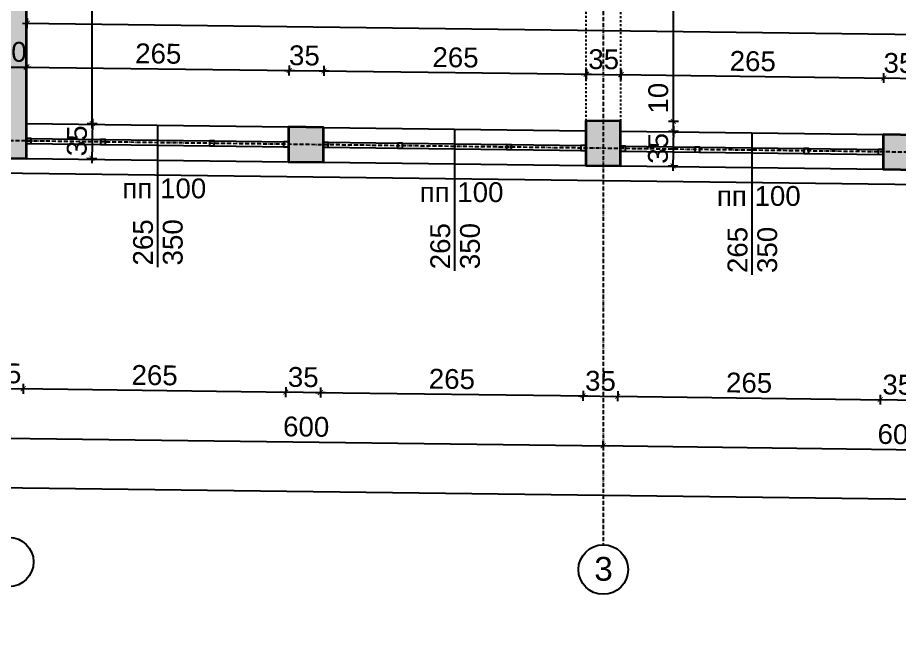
# Model space of a CAD drawing. Header units: inches. Extents: x -72385 to 39588, y -6525 to 66685.
# Drawn here: x -51376 to -50486, y 801 to 1422 of the extents above; entities that cross this region are included whole.
import ezdxf

# ---------------------------------------------------------------- set-up
doc = ezdxf.new("R2010")
doc.units = ezdxf.units.IN
doc.header["$MEASUREMENT"] = 0
doc.linetypes.add('DashDot', pattern=[0.6, 0.4, -0.1, 0, -0.1])
doc.linetypes.add('Hidden', pattern=[0.4, 0.2, -0.2])
for name, color, linetype, lineweight in [('Изгледни линии', 253, 'Continuous', 25), ('Надписи коти външни', 252, 'Continuous', 25), ('Надписи коти вътрешни', 252, 'Continuous', 25), ('Надписи Оси', 252, 'Continuous', 25), ('Надписи прозорци', 252, 'Continuous', 25), ('Оси', 252, 'DashDot', 25), ('Прозорци', 251, 'Continuous', 25), ('Пунктир', 253, 'Hidden', 25), ('Разрезни линии', 7, 'Continuous', 35), ('Щрих стени', 254, 'Continuous', 25)]:
    doc.layers.add(name, color=color, linetype=linetype, lineweight=lineweight)
doc.styles.add('Arial Regular', font='arial.ttf')
doc.styles.get("Standard").update_dxf_attribs({"font": 'arial.ttf'})
doc.dimstyles.new('Annotative', dxfattribs={"dimscale": 0, "dimtxt": 20, "dimasz": 5, "dimexe": 5, "dimexo": 5, "dimgap": 5, "dimtad": 1, "dimdec": 0, "dimzin": 0, "dimdsep": 46, "dimtxsty": 'Standard', "dimblk": 'ARCHTICK', "dimcen": 5, "dimdle": 5, "dimadec": 0, "dimazin": 0, "dimtfac": 1, "dimtdec": 0, "dimtofl": 0, "dimtmove": 0, "dimatfit": 3, "dimldrblk": 'ARCHTICK', "dimfxl": 5, "dimfxlon": 1, "dimtolj": 1, "dimtzin": 0, "dimarcsym": 1})

# ---------------------------------------------------------------- blocks, each defined once
blk = doc.blocks.new('_ArchTick')
at = {"color": 0, "linetype": 'ByBlock', "const_width": 0.15}
blk.add_lwpolyline([(-0.5, -0.5), (0.5, 0.5)], dxfattribs=at)
blk = doc.blocks.new('*D1970')
at = {"layer": 'Defpoints', "color": 0, "ltscale": 50, "transparency": 16777216}
for p in [(-51101.61, 1368.95), (-51367.34, 1315.25), (-51102.34, 1311.88)]:
    blk.add_point(p, dxfattribs=at)
at = {"layer": 'Надписи коти вътрешни', "color": 0, "lineweight": -2, "ltscale": 50, "transparency": 16777216}
for p, q in [((-51371.61, 1372.39), (-51096.61, 1368.89)), ((-51366.67, 1367.32), (-51366.55, 1377.32)), ((-51101.67, 1363.95), (-51101.55, 1373.95))]:
    blk.add_line(p, q, dxfattribs=at)
at = {"layer": 'Надписи коти вътрешни', "color": 0, "lineweight": -2, "ltscale": 50, "transparency": 16777216, "xscale": 5, "yscale": 5, "zscale": 5}
for p, rotation in [((-51366.61, 1372.32), 179.270628652547), ((-51101.61, 1368.95), 359.270628652547)]:
    blk.add_blockref('_ArchTick', p, dxfattribs=dict(at, rotation=rotation))
at = {"layer": 'Надписи коти вътрешни', "color": 0, "ltscale": 50, "transparency": 16777216, "insert": (-51233.92, 1385.85), "char_height": 20, "attachment_point": 5, "rotation": 359.27063}
blk.add_mtext('\\A1;265', dxfattribs=at)
blk = doc.blocks.new('*D1971')
at = {"layer": 'Defpoints', "color": 0, "ltscale": 50, "transparency": 16777216}
for p in [(-51066.61, 1368.5), (-51102.34, 1311.88), (-51067.34, 1311.43)]:
    blk.add_point(p, dxfattribs=at)
at = {"layer": 'Надписи коти вътрешни', "color": 0, "lineweight": -2, "ltscale": 50, "transparency": 16777216}
for p, q in [((-51101.67, 1363.95), (-51101.55, 1373.95)), ((-51066.67, 1363.5), (-51066.55, 1373.5)), ((-51106.61, 1369.01), (-51061.61, 1368.44))]:
    blk.add_line(p, q, dxfattribs=at)
at = {"layer": 'Надписи коти вътрешни', "color": 0, "lineweight": -2, "ltscale": 50, "transparency": 16777216, "xscale": 5, "yscale": 5, "zscale": 5}
for p, rotation in [((-51101.61, 1368.95), 179.2706286525344), ((-51066.61, 1368.5), 359.2706286525344)]:
    blk.add_blockref('_ArchTick', p, dxfattribs=dict(at, rotation=rotation))
at = {"layer": 'Надписи коти вътрешни', "color": 0, "ltscale": 50, "transparency": 16777216, "insert": (-51086.42, 1383.98), "char_height": 20, "attachment_point": 5, "rotation": 359.27063}
blk.add_mtext('\\A1;35', dxfattribs=at)
blk = doc.blocks.new('*D1972')
at = {"layer": 'Defpoints', "color": 0, "ltscale": 50, "transparency": 16777216}
for p in [(-50801.61, 1365.13), (-51067.34, 1311.43), (-50802.34, 1308.06)]:
    blk.add_point(p, dxfattribs=at)
at = {"layer": 'Надписи коти вътрешни', "color": 0, "lineweight": -2, "ltscale": 50, "transparency": 16777216}
for p, q in [((-51066.67, 1363.5), (-51066.55, 1373.5)), ((-51071.61, 1368.57), (-50796.61, 1365.07)), ((-50801.67, 1360.13), (-50801.55, 1370.13))]:
    blk.add_line(p, q, dxfattribs=at)
at = {"layer": 'Надписи коти вътрешни', "color": 0, "lineweight": -2, "ltscale": 50, "transparency": 16777216, "xscale": 5, "yscale": 5, "zscale": 5}
for p, rotation in [((-51066.61, 1368.5), 179.270628652547), ((-50801.61, 1365.13), 359.270628652547)]:
    blk.add_blockref('_ArchTick', p, dxfattribs=dict(at, rotation=rotation))
at = {"layer": 'Надписи коти вътрешни', "color": 0, "ltscale": 50, "transparency": 16777216, "insert": (-50933.92, 1382.03), "char_height": 20, "attachment_point": 5, "rotation": 359.27063}
blk.add_mtext('\\A1;265', dxfattribs=at)
blk = doc.blocks.new('*D1973')
at = {"layer": 'Defpoints', "color": 0, "ltscale": 50, "transparency": 16777216}
for p in [(-50767.06, 1364.69), (-50802.34, 1343.06), (-50767.34, 1342.61)]:
    blk.add_point(p, dxfattribs=at)
at = {"layer": 'Надписи коти вътрешни', "color": 0, "lineweight": -2, "ltscale": 50, "transparency": 16777216}
for p, q in [((-50807.06, 1365.2), (-50762.06, 1364.63)), ((-50802.12, 1360.14), (-50801.99, 1370.14)), ((-50767.12, 1359.69), (-50766.99, 1369.69))]:
    blk.add_line(p, q, dxfattribs=at)
at = {"layer": 'Надписи коти вътрешни', "color": 0, "lineweight": -2, "ltscale": 50, "transparency": 16777216, "xscale": 5, "yscale": 5, "zscale": 5}
for p, rotation in [((-50802.06, 1365.14), 179.2706286525459), ((-50767.06, 1364.69), 359.270628652546)]:
    blk.add_blockref('_ArchTick', p, dxfattribs=dict(at, rotation=rotation))
at = {"layer": 'Надписи коти вътрешни', "color": 0, "ltscale": 50, "transparency": 16777216, "insert": (-50784.36, 1380.13), "char_height": 20, "attachment_point": 5, "rotation": 359.27063}
blk.add_mtext('\\A1;35', dxfattribs=at)
blk = doc.blocks.new('*D1974')
at = {"layer": 'Defpoints', "color": 0, "ltscale": 50, "transparency": 16777216}
for p in [(-50501.61, 1361.31), (-50767.34, 1307.61), (-50502.34, 1304.24)]:
    blk.add_point(p, dxfattribs=at)
at = {"layer": 'Надписи коти вътрешни', "color": 0, "lineweight": -2, "ltscale": 50, "transparency": 16777216}
for p, q in [((-50771.61, 1364.75), (-50496.61, 1361.25)), ((-50766.67, 1359.68), (-50766.55, 1369.68)), ((-50501.67, 1356.31), (-50501.55, 1366.31))]:
    blk.add_line(p, q, dxfattribs=at)
at = {"layer": 'Надписи коти вътрешни', "color": 0, "lineweight": -2, "ltscale": 50, "transparency": 16777216, "xscale": 5, "yscale": 5, "zscale": 5}
for p, rotation in [((-50766.61, 1364.68), 179.270628652547), ((-50501.61, 1361.31), 359.270628652547)]:
    blk.add_blockref('_ArchTick', p, dxfattribs=dict(at, rotation=rotation))
at = {"layer": 'Надписи коти вътрешни', "color": 0, "ltscale": 50, "transparency": 16777216, "insert": (-50633.92, 1378.21), "char_height": 20, "attachment_point": 5, "rotation": 359.27063}
blk.add_mtext('\\A1;265', dxfattribs=at)
blk = doc.blocks.new('*D1975')
at = {"layer": 'Defpoints', "color": 0, "ltscale": 50, "transparency": 16777216}
for p in [(-50466.61, 1360.87), (-50502.34, 1304.24), (-50467.34, 1303.79)]:
    blk.add_point(p, dxfattribs=at)
at = {"layer": 'Надписи коти вътрешни', "color": 0, "lineweight": -2, "ltscale": 50, "transparency": 16777216}
for p, q in [((-50501.67, 1356.31), (-50501.55, 1366.31)), ((-50466.67, 1355.87), (-50466.55, 1365.86)), ((-50506.61, 1361.37), (-50461.61, 1360.8))]:
    blk.add_line(p, q, dxfattribs=at)
at = {"layer": 'Надписи коти вътрешни', "color": 0, "lineweight": -2, "ltscale": 50, "transparency": 16777216, "xscale": 5, "yscale": 5, "zscale": 5}
for p, rotation in [((-50501.61, 1361.31), 179.2706286525344), ((-50466.61, 1360.87), 359.2706286525344)]:
    blk.add_blockref('_ArchTick', p, dxfattribs=dict(at, rotation=rotation))
at = {"layer": 'Надписи коти вътрешни', "color": 0, "ltscale": 50, "transparency": 16777216, "insert": (-50486.42, 1376.34), "char_height": 20, "attachment_point": 5, "rotation": 359.27063}
blk.add_mtext('\\A1;35', dxfattribs=at)
blk = doc.blocks.new('*D2021')
at = {"layer": 'Defpoints', "color": 0, "ltscale": 50, "transparency": 16777216}
for p in [(-47201.05, 1363.57), (-51367.34, 1315.25), (-47202.34, 1262.23)]:
    blk.add_point(p, dxfattribs=at)
at = {"layer": 'Надписи коти вътрешни', "color": 0, "lineweight": -2, "ltscale": 50, "transparency": 16777216}
for p, q in [((-51371.05, 1416.65), (-47196.05, 1363.5)), ((-51366.11, 1411.59), (-51365.98, 1421.59)), ((-47201.11, 1358.57), (-47200.98, 1368.57))]:
    blk.add_line(p, q, dxfattribs=at)
at = {"layer": 'Надписи коти вътрешни', "color": 0, "lineweight": -2, "ltscale": 50, "transparency": 16777216, "xscale": 5, "yscale": 5, "zscale": 5}
for p, rotation in [((-51366.05, 1416.59), 179.2706286525471), ((-47201.05, 1363.57), 359.2706286525471)]:
    blk.add_blockref('_ArchTick', p, dxfattribs=dict(at, rotation=rotation))
at = {"layer": 'Надписи коти вътрешни', "color": 0, "ltscale": 50, "transparency": 16777216, "insert": (-49283.35, 1405.29), "char_height": 20, "attachment_point": 5, "rotation": 359.27063}
blk.add_mtext('\\A1;4165', dxfattribs=at)
blk = doc.blocks.new('*D2028')
at = {"layer": 'Defpoints', "color": 0, "ltscale": 50, "transparency": 16777216}
for p in [(-51367.34, 1707.78), (-51300.6, 1707.78), (-51367.34, 1315.25)]:
    blk.add_point(p, dxfattribs=at)
at = {"layer": 'Надписи коти вътрешни', "color": 0, "lineweight": -2, "ltscale": 50, "transparency": 16777216}
for p, q in [((-51300.6, 1310.25), (-51300.6, 1712.78)), ((-51305.6, 1707.78), (-51295.6, 1707.78)), ((-51305.6, 1315.25), (-51295.6, 1315.25))]:
    blk.add_line(p, q, dxfattribs=at)
at = {"layer": 'Надписи коти вътрешни', "color": 0, "lineweight": -2, "ltscale": 50, "transparency": 16777216, "xscale": 5, "yscale": 5, "zscale": 5}
for p, rotation in [((-51300.6, 1707.78), 90), ((-51300.6, 1315.25), 270)]:
    blk.add_blockref('_ArchTick', p, dxfattribs=dict(at, rotation=rotation))
at = {"layer": 'Надписи коти вътрешни', "color": 0, "ltscale": 50, "transparency": 16777216, "insert": (-51315.82, 1511.52), "char_height": 20, "attachment_point": 5, "rotation": 90}
blk.add_mtext('\\A1;393', dxfattribs=at)
blk = doc.blocks.new('*D8056')
at = {"layer": 'Defpoints', "color": 0, "ltscale": 50, "transparency": 16777216}
for p in [(-50767.34, 1317.61), (-50714, 1317.61), (-50767.34, 1307.61)]:
    blk.add_point(p, dxfattribs=at)
at = {"layer": 'Надписи коти вътрешни', "color": 0, "lineweight": -2, "ltscale": 50, "transparency": 16777216}
for p, q in [((-50714, 1317.61), (-50714, 1359.31)), ((-50719, 1317.61), (-50709, 1317.61)), ((-50714, 1302.61), (-50714, 1317.61)), ((-50719, 1307.61), (-50709, 1307.61))]:
    blk.add_line(p, q, dxfattribs=at)
at = {"layer": 'Надписи коти вътрешни', "color": 0, "lineweight": -2, "ltscale": 50, "transparency": 16777216, "xscale": 5, "yscale": 5, "zscale": 5}
for p, rotation in [((-50714, 1317.61), 90), ((-50714, 1307.61), 270)]:
    blk.add_blockref('_ArchTick', p, dxfattribs=dict(at, rotation=rotation))
at = {"layer": 'Надписи коти вътрешни', "color": 0, "ltscale": 50, "transparency": 16777216, "insert": (-50729.21, 1340.96), "char_height": 20, "attachment_point": 5, "rotation": 90}
blk.add_mtext('\\A1;10', dxfattribs=at)
blk = doc.blocks.new('*D2098')
at = {"layer": 'Defpoints', "color": 0, "ltscale": 50, "transparency": 16777216}
for p in [(-50767.34, 1867.66), (-50714, 1867.66), (-50767.34, 1317.61)]:
    blk.add_point(p, dxfattribs=at)
at = {"layer": 'Надписи коти вътрешни', "color": 0, "lineweight": -2, "ltscale": 50, "transparency": 16777216}
for p, q in [((-50714, 1312.61), (-50714, 1872.66)), ((-50719, 1867.66), (-50709, 1867.66)), ((-50719, 1317.61), (-50709, 1317.61))]:
    blk.add_line(p, q, dxfattribs=at)
at = {"layer": 'Надписи коти вътрешни', "color": 0, "lineweight": -2, "ltscale": 50, "transparency": 16777216, "xscale": 5, "yscale": 5, "zscale": 5}
for p, rotation in [((-50714, 1867.66), 90), ((-50714, 1317.61), 270)]:
    blk.add_blockref('_ArchTick', p, dxfattribs=dict(at, rotation=rotation))
at = {"layer": 'Надписи коти вътрешни', "color": 0, "ltscale": 50, "transparency": 16777216, "insert": (-50729.21, 1592.63), "char_height": 20, "attachment_point": 5, "rotation": 90}
blk.add_mtext('\\A1;550', dxfattribs=at)
blk = doc.blocks.new('*D6306')
at = {"layer": 'Defpoints', "color": 0, "ltscale": 50, "transparency": 16777216}
for p in [(-51402.34, 1280.69), (-51367.34, 1280.25), (-51370.3, 1047.77)]:
    blk.add_point(p, dxfattribs=at)
at = {"layer": 'Надписи коти външни', "color": 0, "lineweight": -2, "ltscale": 50, "transparency": 16777216}
for p, q in [((-51405.23, 1053.21), (-51405.36, 1043.21)), ((-51370.23, 1052.77), (-51370.36, 1042.77)), ((-51410.3, 1048.27), (-51365.3, 1047.7))]:
    blk.add_line(p, q, dxfattribs=at)
at = {"layer": 'Надписи коти външни', "color": 0, "lineweight": -2, "ltscale": 50, "transparency": 16777216, "xscale": 5, "yscale": 5, "zscale": 5}
for p, rotation in [((-51405.3, 1048.21), 179.270628652552), ((-51370.3, 1047.77), 359.270628652552)]:
    blk.add_blockref('_ArchTick', p, dxfattribs=dict(at, rotation=rotation))
at = {"layer": 'Надписи коти външни', "color": 0, "ltscale": 50, "transparency": 16777216, "insert": (-51387.6, 1063.21), "char_height": 20, "attachment_point": 5, "rotation": 359.27063}
blk.add_mtext('\\A1;35', dxfattribs=at)
blk = doc.blocks.new('*D6307')
at = {"layer": 'Defpoints', "color": 0, "ltscale": 50, "transparency": 16777216}
for p in [(-51367.34, 1280.25), (-51102.34, 1276.87), (-51105.3, 1044.39)]:
    blk.add_point(p, dxfattribs=at)
at = {"layer": 'Надписи коти външни', "color": 0, "lineweight": -2, "ltscale": 50, "transparency": 16777216}
for p, q in [((-51370.23, 1052.77), (-51370.36, 1042.77)), ((-51375.3, 1047.83), (-51100.3, 1044.33)), ((-51105.23, 1049.39), (-51105.36, 1039.39))]:
    blk.add_line(p, q, dxfattribs=at)
at = {"layer": 'Надписи коти външни', "color": 0, "lineweight": -2, "ltscale": 50, "transparency": 16777216, "xscale": 5, "yscale": 5, "zscale": 5}
for p, rotation in [((-51370.3, 1047.77), 179.2706286525463), ((-51105.3, 1044.39), 359.2706286525462)]:
    blk.add_blockref('_ArchTick', p, dxfattribs=dict(at, rotation=rotation))
at = {"layer": 'Надписи коти външни', "color": 0, "ltscale": 50, "transparency": 16777216, "insert": (-51237.6, 1061.29), "char_height": 20, "attachment_point": 5, "rotation": 359.27063}
blk.add_mtext('\\A1;265', dxfattribs=at)
blk = doc.blocks.new('*D6308')
at = {"layer": 'Defpoints', "color": 0, "ltscale": 50, "transparency": 16777216}
for p in [(-51102.34, 1276.87), (-51067.34, 1276.43), (-51070.3, 1043.95)]:
    blk.add_point(p, dxfattribs=at)
at = {"layer": 'Надписи коти външни', "color": 0, "lineweight": -2, "ltscale": 50, "transparency": 16777216}
for p, q in [((-51110.3, 1044.46), (-51065.3, 1043.88)), ((-51105.23, 1049.39), (-51105.36, 1039.39)), ((-51070.23, 1048.95), (-51070.36, 1038.95))]:
    blk.add_line(p, q, dxfattribs=at)
at = {"layer": 'Надписи коти външни', "color": 0, "lineweight": -2, "ltscale": 50, "transparency": 16777216, "xscale": 5, "yscale": 5, "zscale": 5}
for p, rotation in [((-51105.3, 1044.39), 179.2706286525461), ((-51070.3, 1043.95), 359.2706286525461)]:
    blk.add_blockref('_ArchTick', p, dxfattribs=dict(at, rotation=rotation))
at = {"layer": 'Надписи коти външни', "color": 0, "ltscale": 50, "transparency": 16777216, "insert": (-51087.6, 1059.39), "char_height": 20, "attachment_point": 5, "rotation": 359.27063}
blk.add_mtext('\\A1;35', dxfattribs=at)
blk = doc.blocks.new('*D6309')
at = {"layer": 'Defpoints', "color": 0, "ltscale": 50, "transparency": 16777216}
for p in [(-51067.34, 1276.43), (-50802.34, 1273.05), (-50805.3, 1040.57)]:
    blk.add_point(p, dxfattribs=at)
at = {"layer": 'Надписи коти външни', "color": 0, "lineweight": -2, "ltscale": 50, "transparency": 16777216}
for p, q in [((-51075.3, 1044.01), (-50800.3, 1040.51)), ((-51070.23, 1048.95), (-51070.36, 1038.95)), ((-50805.23, 1045.57), (-50805.36, 1035.57))]:
    blk.add_line(p, q, dxfattribs=at)
at = {"layer": 'Надписи коти външни', "color": 0, "lineweight": -2, "ltscale": 50, "transparency": 16777216, "xscale": 5, "yscale": 5, "zscale": 5}
for p, rotation in [((-51070.3, 1043.95), 179.2706286525447), ((-50805.3, 1040.57), 359.2706286525447)]:
    blk.add_blockref('_ArchTick', p, dxfattribs=dict(at, rotation=rotation))
at = {"layer": 'Надписи коти външни', "color": 0, "ltscale": 50, "transparency": 16777216, "insert": (-50937.6, 1057.47), "char_height": 20, "attachment_point": 5, "rotation": 359.27063}
blk.add_mtext('\\A1;265', dxfattribs=at)
blk = doc.blocks.new('*D6310')
at = {"layer": 'Defpoints', "color": 0, "ltscale": 50, "transparency": 16777216}
for p in [(-50802.34, 1273.05), (-50767.34, 1272.61), (-50770.3, 1040.13)]:
    blk.add_point(p, dxfattribs=at)
at = {"layer": 'Надписи коти външни', "color": 0, "lineweight": -2, "ltscale": 50, "transparency": 16777216}
for p, q in [((-50805.23, 1045.57), (-50805.36, 1035.57)), ((-50770.23, 1045.13), (-50770.36, 1035.13)), ((-50810.3, 1040.64), (-50765.3, 1040.06))]:
    blk.add_line(p, q, dxfattribs=at)
at = {"layer": 'Надписи коти външни', "color": 0, "lineweight": -2, "ltscale": 50, "transparency": 16777216, "xscale": 5, "yscale": 5, "zscale": 5}
for p, rotation in [((-50805.3, 1040.57), 179.2706286525285), ((-50770.3, 1040.13), 359.2706286525286)]:
    blk.add_blockref('_ArchTick', p, dxfattribs=dict(at, rotation=rotation))
at = {"layer": 'Надписи коти външни', "color": 0, "ltscale": 50, "transparency": 16777216, "insert": (-50787.6, 1055.57), "char_height": 20, "attachment_point": 5, "rotation": 359.27063}
blk.add_mtext('\\A1;35', dxfattribs=at)
blk = doc.blocks.new('*D6311')
at = {"layer": 'Defpoints', "color": 0, "ltscale": 50, "transparency": 16777216}
for p in [(-50767.34, 1272.61), (-50502.34, 1269.23), (-50505.3, 1036.75)]:
    blk.add_point(p, dxfattribs=at)
at = {"layer": 'Надписи коти външни', "color": 0, "lineweight": -2, "ltscale": 50, "transparency": 16777216}
for p, q in [((-50770.23, 1045.13), (-50770.36, 1035.13)), ((-50505.23, 1041.75), (-50505.36, 1031.75)), ((-50775.3, 1040.19), (-50500.3, 1036.69))]:
    blk.add_line(p, q, dxfattribs=at)
at = {"layer": 'Надписи коти външни', "color": 0, "lineweight": -2, "ltscale": 50, "transparency": 16777216, "xscale": 5, "yscale": 5, "zscale": 5}
for p, rotation in [((-50770.3, 1040.13), 179.270628652549), ((-50505.3, 1036.75), 359.270628652549)]:
    blk.add_blockref('_ArchTick', p, dxfattribs=dict(at, rotation=rotation))
at = {"layer": 'Надписи коти външни', "color": 0, "ltscale": 50, "transparency": 16777216, "insert": (-50637.6, 1053.65), "char_height": 20, "attachment_point": 5, "rotation": 359.27063}
blk.add_mtext('\\A1;265', dxfattribs=at)
blk = doc.blocks.new('*D6312')
at = {"layer": 'Defpoints', "color": 0, "ltscale": 50, "transparency": 16777216}
for p in [(-50502.34, 1269.23), (-50467.34, 1268.79), (-50470.3, 1036.31)]:
    blk.add_point(p, dxfattribs=at)
at = {"layer": 'Надписи коти външни', "color": 0, "lineweight": -2, "ltscale": 50, "transparency": 16777216}
for p, q in [((-50505.23, 1041.75), (-50505.36, 1031.75)), ((-50470.23, 1041.31), (-50470.36, 1031.31)), ((-50510.3, 1036.82), (-50465.3, 1036.24))]:
    blk.add_line(p, q, dxfattribs=at)
at = {"layer": 'Надписи коти външни', "color": 0, "lineweight": -2, "ltscale": 50, "transparency": 16777216, "xscale": 5, "yscale": 5, "zscale": 5}
for p, rotation in [((-50505.3, 1036.75), 179.2706286525463), ((-50470.3, 1036.31), 359.2706286525462)]:
    blk.add_blockref('_ArchTick', p, dxfattribs=dict(at, rotation=rotation))
at = {"layer": 'Надписи коти външни', "color": 0, "ltscale": 50, "transparency": 16777216, "insert": (-50487.6, 1051.75), "char_height": 20, "attachment_point": 5, "rotation": 359.27063}
blk.add_mtext('\\A1;35', dxfattribs=at)
blk = doc.blocks.new('*D6377')
at = {"layer": 'Defpoints', "color": 0, "ltscale": 50, "transparency": 16777216}
for p in [(-51384.84, 997.95), (-50784.84, 990.31), (-50784.84, 990.31)]:
    blk.add_point(p, dxfattribs=at)
at = {"layer": 'Надписи коти външни', "color": 0, "lineweight": -2, "ltscale": 50, "transparency": 16777216}
for p, q in [((-51389.84, 998.01), (-50779.84, 990.24)), ((-51384.84, 997.95), (-51384.9, 992.95)), ((-50784.84, 990.31), (-50784.9, 985.31))]:
    blk.add_line(p, q, dxfattribs=at)
at = {"layer": 'Надписи коти външни', "color": 0, "lineweight": -2, "ltscale": 50, "transparency": 16777216, "xscale": 5, "yscale": 5, "zscale": 5}
for p, rotation in [((-51384.84, 997.95), 179.2706286525473), ((-50784.84, 990.31), 359.2706286525473)]:
    blk.add_blockref('_ArchTick', p, dxfattribs=dict(at, rotation=rotation))
at = {"layer": 'Надписи коти външни', "color": 0, "ltscale": 50, "transparency": 16777216, "insert": (-51084.64, 1009.34), "char_height": 20, "attachment_point": 5, "rotation": 359.27063}
blk.add_mtext('\\A1;600', dxfattribs=at)
blk = doc.blocks.new('*D6378')
at = {"layer": 'Defpoints', "color": 0, "ltscale": 50, "transparency": 16777216}
for p in [(-50784.84, 990.31), (-50184.84, 982.67), (-50184.84, 982.67)]:
    blk.add_point(p, dxfattribs=at)
at = {"layer": 'Надписи коти външни', "color": 0, "lineweight": -2, "ltscale": 50, "transparency": 16777216}
for p, q in [((-50789.84, 990.37), (-50179.84, 982.61)), ((-50784.84, 990.31), (-50784.77, 995.31)), ((-50184.84, 982.67), (-50184.77, 987.67))]:
    blk.add_line(p, q, dxfattribs=at)
at = {"layer": 'Надписи коти външни', "color": 0, "lineweight": -2, "ltscale": 50, "transparency": 16777216, "xscale": 5, "yscale": 5, "zscale": 5}
for p, rotation in [((-50784.84, 990.31), 179.2706286525473), ((-50184.84, 982.67), 359.2706286525473)]:
    blk.add_blockref('_ArchTick', p, dxfattribs=dict(at, rotation=rotation))
at = {"layer": 'Надписи коти външни', "color": 0, "ltscale": 50, "transparency": 16777216, "insert": (-50484.64, 1001.7), "char_height": 20, "attachment_point": 5, "rotation": 359.27063}
blk.add_mtext('\\A1;600', dxfattribs=at)
blk = doc.blocks.new('*D6427')
at = {"layer": 'Defpoints', "color": 0, "ltscale": 50, "transparency": 16777216}
for p in [(-52317.34, 1292.34), (-40222.34, 1138.36), (-40226.57, 805.89)]:
    blk.add_point(p, dxfattribs=at)
at = {"layer": 'Надписи коти външни', "color": 0, "lineweight": -2, "ltscale": 50, "transparency": 16777216}
for p, q in [((-52321.51, 964.87), (-52321.63, 954.87)), ((-52326.57, 959.93), (-40221.57, 805.83)), ((-40226.51, 810.89), (-40226.63, 800.89))]:
    blk.add_line(p, q, dxfattribs=at)
at = {"layer": 'Надписи коти външни', "color": 0, "lineweight": -2, "ltscale": 50, "transparency": 16777216, "xscale": 5, "yscale": 5, "zscale": 5}
for p, rotation in [((-52321.57, 959.87), 179.2706286525472), ((-40226.57, 805.89), 359.2706286525473)]:
    blk.add_blockref('_ArchTick', p, dxfattribs=dict(at, rotation=rotation))
at = {"layer": 'Надписи коти външни', "color": 0, "ltscale": 50, "transparency": 16777216, "insert": (-46273.88, 898.09), "char_height": 20, "attachment_point": 5, "rotation": 359.27063}
blk.add_mtext('\\A1;12095', dxfattribs=at)
blk = doc.blocks.new('*D7986')
at = {"layer": 'Defpoints', "color": 0, "ltscale": 10, "transparency": 16777216}
for p in [(-51367.34, 1372.33), (-51397.34, 1325.63), (-51367.34, 1325.63)]:
    blk.add_point(p, dxfattribs=at)
at = {"layer": 'Надписи коти вътрешни', "color": 0, "lineweight": -2, "ltscale": 10, "transparency": 16777216}
for p, q in [((-51402.34, 1372.33), (-51362.34, 1372.33)), ((-51397.34, 1367.33), (-51397.34, 1377.33)), ((-51367.34, 1367.33), (-51367.34, 1377.33))]:
    blk.add_line(p, q, dxfattribs=at)
at = {"layer": 'Надписи коти вътрешни', "color": 0, "lineweight": -2, "ltscale": 10, "transparency": 16777216, "xscale": 5, "yscale": 5, "zscale": 5, "rotation": 180}
blk.add_blockref('_ArchTick', (-51397.34, 1372.33), dxfattribs=at)
at = {"layer": 'Надписи коти вътрешни', "color": 0, "lineweight": -2, "ltscale": 10, "transparency": 16777216, "xscale": 5, "yscale": 5, "zscale": 5}
blk.add_blockref('_ArchTick', (-51367.34, 1372.33), dxfattribs=at)
at = {"layer": 'Надписи коти вътрешни', "color": 0, "ltscale": 10, "transparency": 16777216, "insert": (-51382.34, 1387.55), "char_height": 20, "attachment_point": 5}
blk.add_mtext('\\A1;30', dxfattribs=at)
blk = doc.blocks.new('*D8059')
at = {"layer": 'Defpoints', "color": 0, "ltscale": 10, "transparency": 16777216}
for p in [(-51341.56, 1315.77), (-51342, 1280.77), (-51300.99, 1280.25)]:
    blk.add_point(p, dxfattribs=at)
at = {"layer": 'Надписи коти вътрешни', "color": 0, "lineweight": -2, "ltscale": 10, "transparency": 16777216}
for p, q in [((-51300.48, 1320.25), (-51301.05, 1275.25)), ((-51305.54, 1315.31), (-51295.54, 1315.19)), ((-51305.99, 1280.32), (-51295.99, 1280.19))]:
    blk.add_line(p, q, dxfattribs=at)
at = {"layer": 'Надписи коти вътрешни', "color": 0, "lineweight": -2, "ltscale": 10, "transparency": 16777216, "xscale": 5, "yscale": 5, "zscale": 5}
for p, rotation in [((-51300.54, 1315.25), 89.2706286525334), ((-51300.99, 1280.25), 269.2706286525334)]:
    blk.add_blockref('_ArchTick', p, dxfattribs=dict(at, rotation=rotation))
at = {"layer": 'Надписи коти вътрешни', "color": 0, "ltscale": 10, "transparency": 16777216, "insert": (-51315.98, 1297.94), "char_height": 20, "attachment_point": 5, "rotation": 89.27063}
blk.add_mtext('\\A1;35', dxfattribs=at)
blk = doc.blocks.new('*D8060')
at = {"layer": 'Defpoints', "color": 0, "ltscale": 10, "transparency": 16777216}
for p in [(-50754.95, 1308.13), (-50755.4, 1273.14), (-50714.38, 1272.61)]:
    blk.add_point(p, dxfattribs=at)
at = {"layer": 'Надписи коти вътрешни', "color": 0, "lineweight": -2, "ltscale": 10, "transparency": 16777216}
for p, q in [((-50713.88, 1312.61), (-50714.45, 1267.61)), ((-50718.94, 1307.67), (-50708.94, 1307.55)), ((-50719.38, 1272.68), (-50709.39, 1272.55))]:
    blk.add_line(p, q, dxfattribs=at)
at = {"layer": 'Надписи коти вътрешни', "color": 0, "lineweight": -2, "ltscale": 10, "transparency": 16777216, "xscale": 5, "yscale": 5, "zscale": 5}
for p, rotation in [((-50713.94, 1307.61), 89.2706286525334), ((-50714.38, 1272.61), 269.2706286525334)]:
    blk.add_blockref('_ArchTick', p, dxfattribs=dict(at, rotation=rotation))
at = {"layer": 'Надписи коти вътрешни', "color": 0, "ltscale": 10, "transparency": 16777216, "insert": (-50729.38, 1290.31), "char_height": 20, "attachment_point": 5, "rotation": 89.27063}
blk.add_mtext('\\A1;35', dxfattribs=at)

msp = doc.modelspace()

# ---------------------------------------------------------------- hatches: boundary and pattern name
at = {"layer": 'Щрих стени', "ltscale": 10}
h = msp.add_hatch(color=256, dxfattribs=at)
h.dxf.hatch_style = 1
h.paths.add_polyline_path([(-51802.34, 3120.93), (-52317.34, 3127.49), (-52317.34, 2319.92), (-52282.34, 2319.48), (-52282.34, 2554.5), (-52272.34, 2554.37), (-52272.34, 3091.91), (-52102.34, 3089.75), (-52102.34, 3054.75), (-52072.34, 3054.36), (-52072.34, 3089.37), (-51747.34, 3085.23), (-51747.34, 3050.23), (-51717.34, 3049.85), (-51717.34, 3084.85), (-51702.34, 3084.66), (-51702.34, 3104.66), (-51802.34, 3105.93)])
h.paths.add_polyline_path([(-52062.34, 2919.23), (-52072.34, 2919.35), (-52072.34, 2964.36), (-52102.34, 2964.74), (-52102.34, 2177.18), (-52072.34, 2176.79), (-52072.34, 2889.35), (-52062.34, 2889.22)])
h.paths.add_polyline_path([(-51677.34, 2914.33), (-51687.34, 2914.45), (-51687.34, 2929.45), (-51717.34, 2929.84), (-51717.34, 2959.84), (-51747.34, 2960.22), (-51747.34, 2915.22), (-51962.34, 2917.95), (-51962.34, 2887.95), (-51677.34, 2884.32)])
h.paths.add_polyline_path([(-51367.34, 3115.4), (-51612.34, 3118.51), (-51612.34, 3083.51), (-51397.34, 3080.77), (-51397.34, 2520.73), (-51402.34, 2520.79), (-51402.34, 2475.79), (-51397.34, 2475.73), (-51397.34, 2043.19), (-51547.34, 2045.1), (-51547.34, 2395.13), (-51577.34, 2395.51), (-51577.34, 2045.48), (-51592.34, 2045.67), (-51592.34, 2015.67), (-51397.34, 2013.19), (-51397.34, 1895.68), (-51399.84, 1895.71), (-51399.84, 1860.71), (-51397.34, 1860.68), (-51397.34, 1858.18), (-51367.34, 1857.79), (-51367.34, 1860.29), (-51337.34, 1859.91), (-51248.77, 1901.06), (-51255.09, 1914.66), (-51337.34, 1876.45), (-51337.34, 1894.91), (-51367.34, 1895.3), (-51367.34, 2485.34), (-51337.34, 2484.96), (-51337.34, 2519.97), (-51367.34, 2520.35)])
h.paths.add_polyline_path([(-51547.34, 2912.67), (-51577.34, 2913.05), (-51577.34, 2495.52), (-51547.34, 2495.14)], flags=17)
h.paths.add_polyline_path([(-51692.34, 2046.95), (-52072.34, 2051.78), (-52072.34, 2076.79), (-52102.34, 2077.17), (-52102.34, 2052.17), (-52317.34, 2054.9), (-52317.34, 2019.9), (-52282.34, 2019.45), (-52282.34, 2024.45), (-51747.34, 2017.64), (-51747.34, 1905.13), (-51717.34, 1904.75), (-51717.34, 2017.26), (-51692.34, 2016.94)])
h.paths.add_polyline_path([(-51597.34, 1695.71), (-51717.34, 1697.24), (-51717.34, 1804.74), (-51747.34, 1805.13), (-51747.34, 1697.62), (-52282.34, 1704.43), (-52282.34, 1754.45), (-52317.34, 1754.9), (-52317.34, 1292.34), (-51967.34, 1287.88), (-51967.34, 1322.89), (-52282.34, 1326.9), (-52282.34, 1674.43), (-51597.34, 1665.71)])
h.paths.add_polyline_path([(-51667.34, 1319.07), (-51702.34, 1319.51), (-51702.34, 1284.51), (-51667.34, 1284.07)])
h.paths.add_polyline_path([(-51367.34, 1707.78), (-51397.34, 1708.16), (-51397.34, 1693.16), (-51497.34, 1694.44), (-51497.34, 1664.43), (-51397.34, 1663.16), (-51397.34, 1325.63), (-51402.34, 1325.7), (-51402.34, 1280.69), (-51367.34, 1280.25)])
h = msp.add_hatch(color=256, dxfattribs=at)
h.dxf.hatch_style = 1
h.paths.add_polyline_path([(-51067.34, 1311.43), (-51102.34, 1311.88), (-51102.34, 1276.87), (-51067.34, 1276.43)])
h.paths.add_polyline_path([(-50767.34, 1317.61), (-50802.34, 1318.06), (-50802.34, 1273.05), (-50767.34, 1272.61)])
h.paths.add_polyline_path([(-50467.34, 1303.79), (-50502.34, 1304.24), (-50502.34, 1269.23), (-50467.34, 1268.79)])
h.paths.add_polyline_path([(-50167.34, 1309.97), (-50202.34, 1310.42), (-50202.34, 1265.42), (-50167.34, 1264.97)])
h.paths.add_polyline_path([(-49867.34, 1296.15), (-49902.34, 1296.6), (-49902.34, 1261.6), (-49867.34, 1261.15)])
h.paths.add_polyline_path([(-49567.34, 1302.34), (-49602.34, 1302.78), (-49602.34, 1257.78), (-49567.34, 1257.33)])
h.paths.add_polyline_path([(-49267.34, 1288.52), (-49302.34, 1288.96), (-49302.34, 1253.96), (-49267.34, 1253.51)])
h.paths.add_polyline_path([(-48967.34, 1294.7), (-49002.34, 1295.14), (-49002.34, 1250.14), (-48967.34, 1249.69)])
h.paths.add_polyline_path([(-48667.34, 1280.88), (-48702.34, 1281.32), (-48702.34, 1246.32), (-48667.34, 1245.87)])
h.paths.add_polyline_path([(-48367.34, 1287.06), (-48402.34, 1287.5), (-48402.34, 1242.5), (-48367.34, 1242.05)])
h.paths.add_polyline_path([(-48067.34, 1273.24), (-48102.34, 1273.68), (-48102.34, 1238.68), (-48067.34, 1238.24)])
h.paths.add_polyline_path([(-47767.34, 1279.42), (-47802.34, 1279.87), (-47802.34, 1234.86), (-47767.34, 1234.42)])
h.paths.add_polyline_path([(-47467.34, 1265.6), (-47502.34, 1266.05), (-47502.34, 1231.04), (-47467.34, 1230.6)])

# ---------------------------------------------------------------- linework, layer by layer
at = {"layer": 'Изгледни линии', "ltscale": 50}
for p, q in [((-51367.34, 1315.25), (-51102.34, 1311.88)), ((-51067.34, 1311.43), (-50802.34, 1308.06)), ((-50767.34, 1307.61), (-50502.34, 1304.24)), ((-51982.34, 1273.07), (-47487.34, 1215.85)), ((-51367.34, 1280.25), (-51102.34, 1276.87)), ((-51067.34, 1276.43), (-50802.34, 1273.05)), ((-50767.34, 1272.61), (-50502.34, 1269.23))]:
    msp.add_line(p, q, dxfattribs=at)
at = {"layer": 'Надписи Оси', "ltscale": 50}
for centre in [(-51384.84, 872.94), (-50784.84, 865.3)]:
    msp.add_circle(centre, 25, dxfattribs=at)
at = {"layer": 'Надписи прозорци', "ltscale": 50}
for p, q in [((-51234.84, 1313.56), (-51234.84, 1170.41)), ((-50934.84, 1309.74), (-50934.84, 1166.59)), ((-50634.84, 1305.92), (-50634.84, 1162.77))]:
    msp.add_line(p, q, dxfattribs=at)
at = {"layer": 'Оси', "ltscale": 10}
for p, q in [((-50784.84, 3490.51), (-50784.84, 890.3)), ((-39839.84, 1151), (-52699.84, 1314.71))]:
    msp.add_line(p, q, dxfattribs=at)
at = {"layer": 'Прозорци', "ltscale": 50}
for p, q in [((-51367.34, 1300.25), (-51102.34, 1296.87)), ((-51367.34, 1295.25), (-51102.34, 1291.87)), ((-51067.34, 1296.43), (-50802.34, 1293.06)), ((-51067.34, 1291.43), (-50802.34, 1288.06)), ((-50767.34, 1292.61), (-50502.34, 1289.24)), ((-50767.34, 1287.61), (-50502.34, 1284.24))]:
    msp.add_line(p, q, dxfattribs=at)
for points in [[(-51367.34, 1295.25), (-51362.34, 1295.18), (-51362.27, 1300.18), (-51367.27, 1300.25), (-51367.34, 1295.25)], [(-51292.35, 1294.29), (-51287.35, 1294.23), (-51287.29, 1299.23), (-51292.29, 1299.29), (-51292.35, 1294.29)], [(-51182.39, 1292.89), (-51177.39, 1292.83), (-51177.33, 1297.83), (-51182.32, 1297.89), (-51182.39, 1292.89)], [(-51107.4, 1291.94), (-51102.4, 1291.88), (-51102.34, 1296.88), (-51107.34, 1296.94), (-51107.4, 1291.94)], [(-51067.34, 1291.43), (-51062.34, 1291.36), (-51062.27, 1296.36), (-51067.27, 1296.43), (-51067.34, 1291.43)], [(-50992.35, 1290.47), (-50987.35, 1290.41), (-50987.29, 1295.41), (-50992.29, 1295.47), (-50992.35, 1290.47)], [(-50882.39, 1289.07), (-50877.39, 1289.01), (-50877.33, 1294.01), (-50882.32, 1294.07), (-50882.39, 1289.07)], [(-50807.4, 1288.12), (-50802.4, 1288.06), (-50802.34, 1293.06), (-50807.34, 1293.12), (-50807.4, 1288.12)], [(-50767.34, 1287.61), (-50762.34, 1287.55), (-50762.27, 1292.55), (-50767.27, 1292.61), (-50767.34, 1287.61)], [(-50692.35, 1286.65), (-50687.35, 1286.59), (-50687.29, 1291.59), (-50692.29, 1291.65), (-50692.35, 1286.65)], [(-50582.39, 1285.25), (-50577.39, 1285.19), (-50577.33, 1290.19), (-50582.32, 1290.25), (-50582.39, 1285.25)], [(-50507.4, 1284.31), (-50502.4, 1284.24), (-50502.34, 1289.24), (-50507.34, 1289.31), (-50507.4, 1284.31)]]:
    msp.add_lwpolyline(points, dxfattribs=at)
at = {"layer": 'Пунктир', "ltscale": 10}
for p, q in [((-50802.34, 1868.07), (-50802.34, 1318.03)), ((-50767.34, 1867.69), (-50767.34, 1317.64))]:
    msp.add_line(p, q, dxfattribs=at)
at = {"layer": 'Разрезни линии', "ltscale": 50}
for p in [(-51367.34, 1707.78), (-51402.34, 1280.69)]:
    msp.add_line(p, (-51367.34, 1280.25), dxfattribs=at)
for points in [[(-50802.34, 1273.05), (-50767.34, 1272.61), (-50767.34, 1317.61), (-50802.34, 1318.06)], [(-51102.34, 1311.88), (-51102.34, 1276.87), (-51067.34, 1276.43), (-51067.34, 1311.43)], [(-50502.34, 1304.24), (-50502.34, 1269.23), (-50467.34, 1268.79), (-50467.34, 1303.79)]]:
    msp.add_lwpolyline(points, close=True, dxfattribs=at)

# ---------------------------------------------------------------- texts
at = {"layer": 'Надписи Оси', "ltscale": 100, "insert": (-50798.16, 878.02), "char_height": 24, "width": 27.2128, "attachment_point": 1, "style": 'Arial Regular'}
msp.add_mtext('\\pxqc;3', dxfattribs=at)
at = {"layer": 'Надписи прозорци', "ltscale": 100, "char_height": 20, "width": 180.4891, "attachment_point": 1, "style": 'Arial Regular'}
for insert in [(-51270.15, 1259.92), (-50970.15, 1256.1), (-50670.15, 1252.28)]:
    msp.add_mtext('пп 100', dxfattribs=dict(at, insert=insert))
at = {"layer": 'Надписи прозорци', "ltscale": 100, "char_height": 20, "width": 180.4891, "attachment_point": 3, "rotation": 90, "style": 'Arial Regular'}
for s, insert in [('265', (-51259.35, 1218.7)), ('350', (-51229.35, 1218.79)), ('265', (-50959.35, 1214.88)), ('350', (-50929.35, 1214.97)), ('265', (-50659.35, 1211.07)), ('350', (-50629.35, 1211.15))]:
    msp.add_mtext(s, dxfattribs=dict(at, insert=insert))

# ---------------------------------------------------------------- dimensions: what is measured, and where the dimension line sits
at = {"layer": 'Надписи коти външни', "ltscale": 50}
dim = msp.add_aligned_dim(p1=(-52317.34, 1292.34), p2=(-40222.34, 1138.36), distance=-332.5, text='12095', dimstyle='Annotative', override={"dimscale": 0, "dimtix": 0, "dimtofl": 0, "dimtmove": 0, "dimatfit": 3}, dxfattribs=at)
dim.commit()
dim.dimension.update_dxf_attribs({"geometry": '*D6427', "text_midpoint": (-46273.88, 898.09)})
for base, p1, p2, picture, middle in [((-51370.3, 1047.77), (-51402.34, 1280.69), (-51367.34, 1280.25), '*D6306', (-51387.8, 1047.99)), ((-51070.3, 1043.95), (-51102.34, 1276.87), (-51067.34, 1276.43), '*D6308', (-51087.8, 1044.17)), ((-50770.3, 1040.13), (-50802.34, 1273.05), (-50767.34, 1272.61), '*D6310', (-50787.8, 1040.35)), ((-50470.3, 1036.31), (-50502.34, 1269.23), (-50467.34, 1268.79), '*D6312', (-50487.8, 1036.53))]:
    dim = msp.add_linear_dim(base=base, p1=p1, p2=p2, angle=359.27063, dimstyle='Annotative', override={"dimscale": 0, "dimtix": 0, "dimtofl": 0, "dimtmove": 0, "dimatfit": 3}, dxfattribs=at)
    dim.commit()
    dim.dimension.update_dxf_attribs({"geometry": picture, "text_midpoint": middle, "dimtype": 129})
for p1, p2, distance, picture, middle in [((-51367.34, 1280.25), (-51102.34, 1276.87), -232.5, '*D6307', (-51237.6, 1061.29)), ((-51067.34, 1276.43), (-50802.34, 1273.05), -232.5, '*D6309', (-50937.6, 1057.47)), ((-50767.34, 1272.61), (-50502.34, 1269.23), -232.5, '*D6311', (-50637.6, 1053.65)), ((-51384.84, 997.95), (-50784.84, 990.31), 0, '*D6377', (-51084.64, 1009.34)), ((-50784.84, 990.31), (-50184.84, 982.67), 0, '*D6378', (-50484.64, 1001.7))]:
    dim = msp.add_aligned_dim(p1=p1, p2=p2, distance=distance, dimstyle='Annotative', override={"dimscale": 0, "dimtix": 0, "dimtofl": 0, "dimtmove": 0, "dimatfit": 3}, dxfattribs=at)
    dim.commit()
    dim.dimension.update_dxf_attribs({"geometry": picture, "text_midpoint": middle})
at = {"layer": 'Надписи коти вътрешни', "ltscale": 50}
for base, p1, p2, picture, middle in [((-50714, 1867.66), (-50767.34, 1317.61), (-50767.34, 1867.66), '*D2098', (-50729.21, 1592.63)), ((-51300.6, 1707.78), (-51367.34, 1315.25), (-51367.34, 1707.78), '*D2028', (-51315.82, 1511.52))]:
    dim = msp.add_linear_dim(base=base, p1=p1, p2=p2, angle=90, dimstyle='Annotative', override={"dimscale": 0, "dimtix": 0, "dimtofl": 0, "dimtmove": 0, "dimatfit": 3}, dxfattribs=at)
    dim.commit()
    dim.dimension.update_dxf_attribs({"geometry": picture, "text_midpoint": middle})
for p1, p2, distance, picture, middle in [((-51367.34, 1315.25), (-47202.34, 1262.23), 101.35, '*D2021', (-49283.35, 1405.29)), ((-51367.34, 1315.25), (-51102.34, 1311.88), 57.08, '*D1970', (-51233.92, 1385.85)), ((-51067.34, 1311.43), (-50802.34, 1308.06), 57.08, '*D1972', (-50933.92, 1382.03)), ((-50767.34, 1307.61), (-50502.34, 1304.24), 57.08, '*D1974', (-50633.92, 1378.21))]:
    dim = msp.add_aligned_dim(p1=p1, p2=p2, distance=distance, dimstyle='Annotative', override={"dimscale": 0, "dimtix": 0, "dimtofl": 0, "dimtmove": 0, "dimatfit": 3}, dxfattribs=at)
    dim.commit()
    dim.dimension.update_dxf_attribs({"geometry": picture, "text_midpoint": middle})
at = {"layer": 'Надписи коти вътрешни', "ltscale": 10}
for base, p1, p2, angle, picture, middle in [((-51367.34, 1372.33), (-51397.34, 1325.63), (-51367.34, 1325.63), 0, '*D7986', (-51382.34, 1372.33)), ((-51300.99, 1280.25), (-51341.56, 1315.77), (-51342, 1280.77), 269.27063, '*D8059', (-51300.77, 1297.75)), ((-50714.38, 1272.61), (-50754.95, 1308.13), (-50755.4, 1273.14), 269.27063, '*D8060', (-50714.16, 1290.11))]:
    dim = msp.add_linear_dim(base=base, p1=p1, p2=p2, angle=angle, dimstyle='Annotative', override={"dimscale": 0, "dimtix": 0, "dimtofl": 0, "dimtmove": 0, "dimatfit": 3}, dxfattribs=at)
    dim.commit()
    dim.dimension.update_dxf_attribs({"geometry": picture, "text_midpoint": middle, "dimtype": 129})
at = {"layer": 'Надписи коти вътрешни', "ltscale": 50}
for base, p1, p2, angle, picture, middle, dimtype in [((-51066.61, 1368.5), (-51102.34, 1311.88), (-51067.34, 1311.43), 359.27063, '*D1971', (-51086.61, 1368.76), 129), ((-50767.06, 1364.69), (-50802.34, 1343.06), (-50767.34, 1342.61), 359.27063, '*D1973', (-50784.56, 1364.91), 129), ((-50466.61, 1360.87), (-50502.34, 1304.24), (-50467.34, 1303.79), 359.27063, '*D1975', (-50486.61, 1361.12), 129), ((-50714, 1317.61), (-50767.34, 1307.61), (-50767.34, 1317.61), 90, '*D8056', (-50714, 1340.96), 128)]:
    dim = msp.add_linear_dim(base=base, p1=p1, p2=p2, angle=angle, dimstyle='Annotative', override={"dimscale": 0, "dimtix": 0, "dimtofl": 0, "dimtmove": 0, "dimatfit": 3}, dxfattribs=at)
    dim.commit()
    dim.dimension.update_dxf_attribs({"geometry": picture, "text_midpoint": middle, "dimtype": dimtype})

doc.saveas('drawing.dxf')
